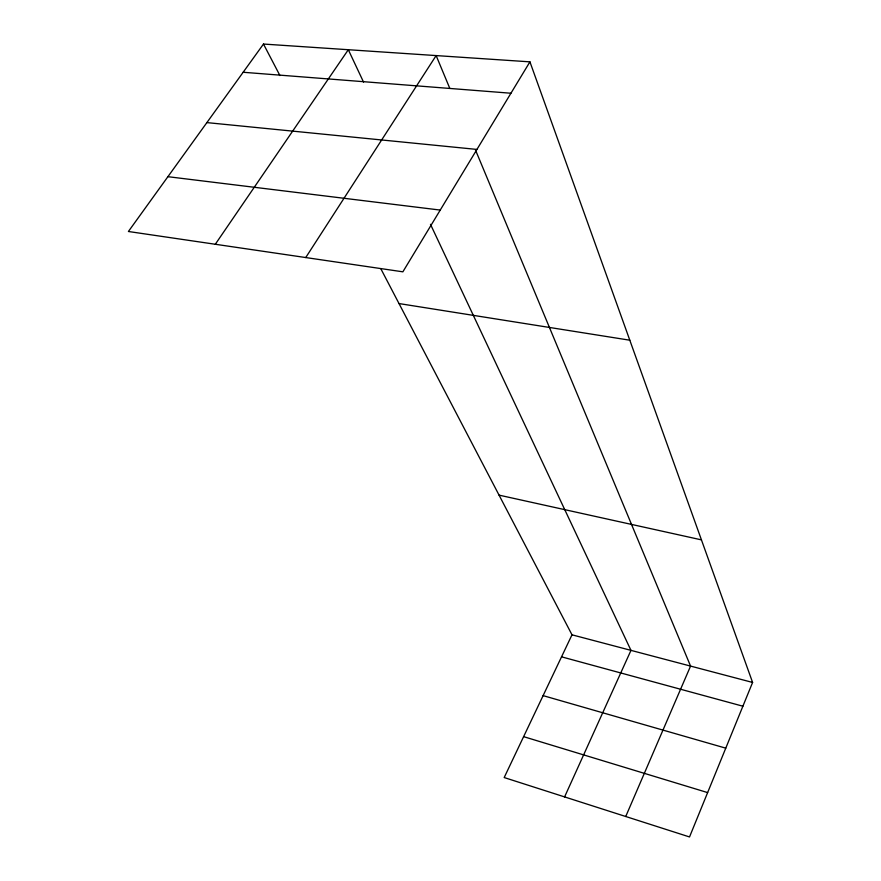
<?xml version="1.0" encoding="UTF-8"?>
<svg xmlns="http://www.w3.org/2000/svg" width="881" height="881" viewBox="0 0 881 881"><rect width="100%" height="100%" fill="white"/><g stroke="black" fill="none" stroke-linecap="round" stroke-linejoin="round"><path stroke-width="1.32" d="M529.933 61.846L402.87 271.822L128.406 231.494L263.485 44.05L529.933 61.846L752.594 682.445L689.526 836.95L504.185 777.549L572 634.816L380.768 268.628M625.73 816.5L690.561 666.091L475.498 150.034M564.589 796.909L630.972 650.376L430.479 224.314M305.74 257.549L436.139 55.58L449.773 88.309M215.305 244.257L348.314 49.721L363.545 82.087M243.156 72.264L510.936 93.232M206.881 122.602L476.929 149.429M167.897 176.685L440.236 210.074M399.005 303.56L629.805 340.209M499.053 495.133L701.441 539.866M572 634.816L752.594 682.445M561.538 656.83L742.892 706.21M543.114 695.627L725.768 748.156M523.611 736.648L707.63 792.592M263.485 44.05L279.938 75.557"/></g></svg>
